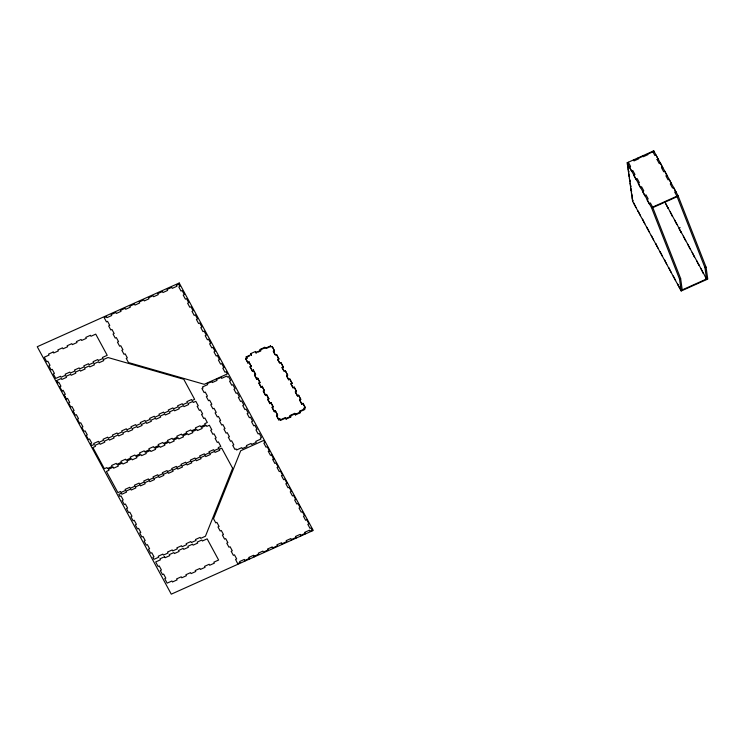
<?xml version="1.0" encoding="UTF-8"?>
<svg xmlns="http://www.w3.org/2000/svg" width="745" height="745" viewBox="0 0 745 745"><rect width="100%" height="100%" fill="white"/><g stroke="black" fill="none" stroke-linecap="round" stroke-linejoin="round"><path stroke-width="1.12" d="M705.338 276.749L706.632 279.561L704.956 267.641L676.926 196.186L674.672 192.024L675.789 191.521L675.873 192.098L673.592 187.461L672.474 187.964L670.277 183.903L671.394 183.41L671.468 183.987L669.196 179.349L668.079 179.852L665.872 175.792L666.999 175.289L667.073 175.867L664.791 171.229L663.674 171.732L661.476 167.672L662.594 167.169L662.678 167.746L660.396 163.108L659.278 163.611L657.081 159.551L658.198 159.048L658.282 159.626L656 154.988L654.883 155.491L652.629 151.328M56.601 381.207L57.7 383.237L58.734 382.157L60.932 386.217L59.814 386.72L62.096 391.358M62.012 390.771L63.129 390.278L65.327 394.329L64.21 394.831L66.491 399.469L64.843 396.424M66.407 398.892L67.534 398.389L69.732 402.449L68.615 402.952L70.812 407.012L71.93 406.509L74.127 410.57L73.01 411.072L75.208 415.133L76.325 414.63L78.523 418.69L77.406 419.193L79.603 423.253L80.721 422.75L82.919 426.81L81.801 427.304L83.999 431.364L85.116 430.861L87.314 434.922L86.197 435.425L88.394 439.485L89.512 438.982L91.719 443.042L90.592 443.545L91.7 445.575L94.261 444.42L93.73 443.452L98.387 441.357L98.917 442.334L103.574 440.239L103.043 439.271L107.708 437.175L108.23 438.153L112.886 436.058L112.365 435.089L117.021 432.994L117.552 433.972L122.208 431.877L121.677 430.908L126.333 428.813L126.864 429.791L131.52 427.695L130.99 426.727L135.655 424.631L136.177 425.609L140.842 423.514L140.311 422.545L144.968 420.45L145.499 421.428L150.155 419.333L149.624 418.364L154.28 416.269L154.811 417.247L159.467 415.151L158.946 414.183L163.602 412.087L164.124 413.065L168.789 410.97L168.258 410.001L172.915 407.906L173.445 408.884L178.102 406.789L177.571 405.82L182.236 403.725L182.758 404.703L187.414 402.607L186.893 401.63L191.549 399.544L192.08 400.521L194.641 399.367L183.754 379.27L107.988 357.526L103.21 359.667L103.741 360.645L99.085 362.731L98.554 361.753L93.898 363.849L94.429 364.827L89.773 366.913L89.242 365.944L84.585 368.03L85.107 369.008L80.451 371.094L79.929 370.125L75.264 372.211L75.794 373.189L71.138 375.275L70.607 374.307L65.942 376.393L66.473 377.37L61.816 379.456L61.295 378.488L56.518 380.63L57.616 382.66M627.197 162.745L653.747 150.835L678.043 195.684L706.074 267.148L707.75 279.058L681.2 290.978L632.607 201.271L627.197 162.745L651.493 207.604L679.524 279.058L681.2 290.978M648.578 153.768L652.713 151.915M657.081 159.551L658.198 159.048M250.851 353.568L251.456 355.114L250.851 353.568L255.507 351.472L256.122 353.028L255.507 351.472M257.984 352.189L260.778 350.932L260.163 349.386L264.829 347.291L265.35 348.269L270.519 345.941L271.096 347.002L272.214 346.5L274.411 350.56L273.378 351.64L274.411 350.56M260.247 349.964L264.903 347.868L264.829 347.291M247.945 363.057L248.979 361.977L247.945 363.057L245.748 358.997L246.865 358.494L246.204 356.855L251.382 354.536M256.038 352.45L260.694 350.355L260.163 349.386M246.288 357.432L249.389 356.045M266.468 348.381L270.603 346.518L270.519 345.941M245.748 358.997L246.781 357.917L246.204 356.855M252.341 371.168L253.374 370.088L252.341 371.168L250.143 367.108L251.177 366.037L248.979 361.977M279.422 362.796L277.773 359.751L278.807 358.68L276.609 354.62L275.492 355.123L273.294 351.063M250.143 367.108L251.177 366.037M277.773 359.751L278.807 358.68M256.736 379.289L257.77 378.209L256.736 379.289L254.539 375.229L255.572 374.148L253.374 370.088M283.817 370.917L282.169 367.872L283.202 366.791L281.005 362.731L279.887 363.234L277.689 359.174M282.169 367.872L283.202 366.791M261.132 387.409L262.166 386.329L261.132 387.409L258.934 383.349L259.968 382.269L257.77 378.209M288.762 380.052L286.564 375.992L287.607 374.912L285.4 370.852L284.283 371.355L282.085 367.294M651.493 207.604L678.043 195.684M286.564 375.992L287.607 374.912M265.527 395.53L266.57 394.45L265.527 395.53L263.33 391.47L264.373 390.389L262.166 386.329M293.158 388.173L290.96 384.113L292.003 383.032L289.805 378.972L288.688 379.475L286.48 375.415M292.003 383.032L290.885 383.535L293.083 387.596L294.201 387.093L296.398 391.153L295.365 392.233L297.562 396.284M269.923 403.641L270.966 402.561L269.923 403.641L267.725 399.59L268.768 398.51L266.57 394.45M296.398 391.153L295.281 391.656L297.478 395.707L298.596 395.213L300.794 399.264L299.76 400.344L301.958 404.405L299.676 399.767L300.794 399.264M274.328 411.762L275.361 410.681L274.328 411.762L272.13 407.701L273.164 406.621L270.966 402.561M680.073 227.542L679.04 228.622L681.237 232.682L681.154 232.105M278.723 419.882L279.757 418.802L278.723 419.882L276.525 415.822L277.559 414.742L275.361 410.681M301.874 403.827L302.992 403.324L305.189 407.385L304.156 408.465L305.189 407.385M285.503 417.535L285.577 418.113L280.409 420.431L280.334 419.854L285.503 417.535L286.108 419.09L290.764 416.995L290.159 415.449L294.815 413.354L295.43 414.909L300.086 412.814L299.471 411.268L304.649 408.94L304.072 407.887M290.764 416.995L290.243 416.027L294.899 413.931L294.815 413.354M300.086 412.814L299.555 411.845L304.724 409.517L304.649 408.94M286.024 418.513L290.69 416.418M295.346 414.332L300.002 412.236M237.906 564.151L235.569 559.411L236.686 558.908L234.489 554.857L233.371 555.351L231.174 551.291L232.291 550.788L230.093 546.728L228.976 547.23L226.769 543.17L227.895 542.667L225.688 538.607L224.571 539.11L222.373 535.05L223.491 534.547L221.293 530.496L220.175 530.989L217.978 526.939L219.095 526.436L216.897 522.375L215.78 522.878L213.526 518.716L240.7 450.753L263.758 440.407L264.969 442.642L263.851 443.145L266.049 447.205L267.166 446.702L269.364 450.762L268.247 451.265L270.444 455.316L271.562 454.822L273.843 459.451M273.769 458.873L272.642 459.376L274.849 463.437L275.967 462.934L278.164 466.994L277.047 467.497L279.245 471.557L280.362 471.054L282.56 475.114L281.442 475.617L283.64 479.678L284.758 479.175L286.955 483.235L285.838 483.738L288.036 487.789L289.153 487.295L291.351 491.346L290.233 491.849L292.431 495.909L293.549 495.406L295.746 499.467L294.629 499.969L296.827 504.03L297.944 503.527L300.151 507.587L299.034 508.09L301.231 512.15L302.349 511.647L304.547 515.708L303.429 516.211L305.627 520.271L306.744 519.768L308.942 523.828L307.825 524.322L310.022 528.382L311.14 527.879L312.434 530.691M679.524 279.058L680.641 278.555L652.611 207.101L650.357 202.938L649.323 204.018L647.116 199.958L648.159 198.878L645.962 194.817L644.919 195.898L642.721 191.847L643.764 190.767L641.557 186.706L640.523 187.787L638.325 183.726L639.359 182.646L637.161 178.586L636.128 179.666L633.93 175.606L634.964 174.526L632.766 170.465L631.732 171.546L629.534 167.485L630.568 166.405L628.314 162.242L628.398 162.829M704.956 267.641L706.074 267.148M682.234 289.898L706.549 278.984L664.67 201.662M237.823 563.565L240.151 562.522L239.62 561.553L244.276 559.458L244.891 561.013M244.807 560.436L249.463 558.34L248.942 557.372L253.598 555.276L254.203 556.832L253.682 555.854M254.119 556.254L258.785 554.159L258.254 553.19L262.911 551.095L263.441 552.073L268.098 549.978L267.567 549L272.232 546.914L272.838 548.469L272.307 547.491M272.754 547.892L277.41 545.796L276.889 544.818L281.545 542.732L282.15 544.288M282.076 543.71L286.732 541.615L286.201 540.637L290.857 538.551L291.472 540.106M291.388 539.529L296.044 537.434L295.523 536.456L300.179 534.37L300.784 535.925M300.701 535.338L305.366 533.252L304.835 532.275L309.492 530.189L310.022 531.157L312.351 530.114M627.365 163.956L628.231 167.336L627.709 166.358M628.044 168.77L628.91 172.151L628.38 171.173M628.724 173.585L629.59 176.965L629.059 175.988M629.395 178.4L630.261 181.78L629.739 180.802M630.074 183.214L630.941 186.595L630.41 185.617M630.754 188.029L631.62 191.409L631.089 190.441M631.425 192.843L632.291 196.224L631.769 195.255M632.105 197.658L632.971 201.038L632.44 200.07M274.495 351.137L272.214 346.5M278.891 359.258L276.609 354.62M283.286 367.369L281.005 362.731M287.682 375.489L285.4 370.852M292.077 383.61L289.805 378.972M296.482 391.73L294.201 387.093M300.328 398.826L298.596 395.213M305.273 407.962L302.992 403.324M273.927 352.655L275.026 354.685M294.899 413.931L295.43 414.909M285.577 418.113L286.108 419.09M279.757 418.802L280.334 419.854M249.063 362.554L251.261 366.615M253.458 370.665L255.656 374.726M257.854 378.786L260.052 382.846M262.249 386.906L264.447 390.967L264.373 390.389M266.645 395.027L268.843 399.087L268.768 398.51M271.05 403.147L273.247 407.198M275.445 411.259L277.643 415.319M279.841 419.379L280.409 420.431M245.664 358.42L247.862 362.48M250.059 366.531L252.257 370.591M254.455 374.651L256.653 378.711M258.85 382.772L261.048 386.832M263.255 390.892L265.453 394.952M267.651 399.003L269.848 403.064M272.046 407.124L274.244 411.184M276.442 415.244L278.639 419.305M304.919 532.852L305.441 533.83L305.366 533.252M295.597 537.033L296.128 538.011L296.044 537.434M249.016 557.949L249.547 558.918L249.463 558.34M73.085 411.65L74.193 413.68M703.14 272.698L703.224 273.275L700.943 268.638M698.745 264.577L698.829 265.155L696.547 260.517M694.349 256.457L694.433 257.034L692.152 252.397M689.954 248.336L690.028 248.914L687.756 244.276M685.558 240.216L685.633 240.803L683.361 236.165M676.926 196.186L677.009 196.764L652.695 207.678L652.611 207.101M676.758 223.984L676.842 224.562L674.56 219.924M672.363 215.864L672.446 216.441L670.165 211.804M680.641 278.555L682.318 290.476M679.989 288.743L677.708 284.106L677.792 284.683M667.967 207.743L668.051 208.321L665.769 203.683M675.594 280.632L673.312 275.995L673.396 276.572M671.198 272.512L668.917 267.874L669.001 268.451M653.747 150.835L653.914 152.036M666.803 264.391L664.521 259.754L664.596 260.331M662.398 256.271L660.126 251.633L660.2 252.21M647.545 154.234L647.461 153.656L647.982 154.625L643.326 156.72L642.805 155.742L642.879 156.32L638.223 158.415L638.139 157.838L638.67 158.806L634.014 160.901L633.483 159.924L633.567 160.501M658.003 248.15L655.721 243.522L655.805 244.099M653.607 240.039L651.326 235.401L651.409 235.979M649.212 231.918L646.93 227.281L647.014 227.858M644.816 223.798L642.535 219.16L642.618 219.738M640.411 215.678L638.139 211.04L638.214 211.627M636.016 207.566L633.734 202.929L633.818 203.506M299.676 399.767L299.76 400.344M299.471 411.268L299.555 411.845M290.159 415.449L290.243 416.027M271.562 454.822L271.646 455.4M269.364 450.762L269.448 451.34M246.781 357.917L246.865 358.494M268.098 549.978L268.181 550.555M232.626 468.27L205.443 536.232L200.675 538.374L200.144 537.396L195.488 539.492L196.019 540.46L191.353 542.556L190.832 541.578L186.175 543.673L186.697 544.651L182.041 546.737L181.51 545.759L176.854 547.854L177.385 548.832L172.728 550.918L172.197 549.94L167.541 552.036L168.063 553.014L163.406 555.1L162.885 554.122L158.219 556.217L158.75 557.195L153.973 559.337L152.874 557.307L153.992 556.804L151.794 552.743L150.676 553.246L148.478 549.186L149.596 548.683L147.398 544.623L146.281 545.126L144.083 541.066L145.201 540.563L143.003 536.502L141.885 537.005L139.688 532.945L140.805 532.452L138.607 528.391L137.49 528.894L135.292 524.834L136.409 524.331L134.212 520.271L133.094 520.774L130.887 516.713L132.005 516.211L129.807 512.15L128.689 512.653L126.492 508.593L127.609 508.09L125.411 504.03L124.294 504.533L122.096 500.472L123.214 499.979L121.016 495.919L119.898 496.421L118.8 494.391L121.361 493.237L121.891 494.214L126.548 492.119L126.017 491.151L130.673 489.055L131.204 490.033L135.86 487.938L135.339 486.969L139.995 484.874L140.516 485.852L145.182 483.756L144.651 482.788L149.307 480.693L149.838 481.67L154.494 479.575L153.964 478.597L158.629 476.511L159.151 477.489L163.807 475.394L163.285 474.416L167.942 472.33L168.472 473.308L173.129 471.213L172.598 470.235L177.254 468.149L177.785 469.117L182.441 467.031L181.92 466.053L186.576 463.967L187.097 464.936L191.763 462.85L191.232 461.872L195.888 459.786L196.419 460.755L201.076 458.669L200.545 457.691L205.201 455.605L205.732 456.573L210.388 454.487L209.867 453.509L214.523 451.423L215.054 452.392L219.71 450.306L219.179 449.328L221.74 448.183L232.626 468.27M179.228 282.998L37.25 346.723L171.275 594.165L313.254 530.44L179.228 282.998M106.526 316.653L104.188 317.696L106.442 321.859L107.559 321.356L109.766 325.416L108.649 325.919L110.847 329.979L111.964 329.476L114.162 333.537L113.044 334.039L115.242 338.1L116.36 337.597L118.557 341.657L117.44 342.16L119.638 346.211L120.755 345.717L122.953 349.768L121.835 350.271L124.033 354.331L125.151 353.828L127.348 357.889L126.231 358.392L128.485 362.554L204.251 384.308L227.309 373.953L226.098 371.718L224.981 372.221L222.783 368.16L223.9 367.667L221.703 363.607L220.585 364.109L218.387 360.049L219.505 359.546L217.307 355.486L216.19 355.989L213.992 351.929L215.109 351.426L212.912 347.366L211.794 347.868L209.596 343.808L210.714 343.305L208.507 339.245L207.389 339.748L205.192 335.688L206.309 335.185L204.111 331.134L202.994 331.627L200.796 327.577L201.914 327.074L199.716 323.013L198.598 323.516L196.401 319.456L197.518 318.953L195.32 314.893L194.203 315.396L192.005 311.336L193.123 310.833L190.925 306.772L189.807 307.275L187.61 303.215L188.727 302.712L186.529 298.652L185.412 299.155L183.205 295.094L184.332 294.601L182.125 290.541L181.007 291.044L178.809 286.983L179.927 286.48L178.716 284.245L176.388 285.288L176.919 286.266L172.263 288.352L171.732 287.384L167.076 289.47L167.606 290.448L162.941 292.543L162.419 291.565L157.763 293.651L158.285 294.629L153.628 296.724L153.097 295.746L148.441 297.832L148.972 298.81L144.316 300.906L143.785 299.928L139.129 302.014L139.66 302.992L134.994 305.087L134.472 304.109L129.807 306.204L130.338 307.173L125.682 309.268L125.151 308.29L120.494 310.386L121.025 311.354L116.369 313.449L115.838 312.472L111.182 314.567L111.703 315.535L107.047 317.631L106.526 316.653M53.165 352.031L48.518 354.117L49.04 355.086L44.272 357.228L46.712 361.735L47.829 361.232L50.027 365.292L48.909 365.795L51.107 369.855L52.224 369.352L54.422 373.413L53.305 373.916L55.745 378.423L60.522 376.281L61.053 377.249L65.709 375.163L65.178 374.186L69.834 372.1L70.365 373.068L75.022 370.982L74.491 370.004L79.156 367.918L79.678 368.887L84.334 366.801L83.812 365.823L88.469 363.737L89 364.705L93.656 362.619L93.125 361.642L97.781 359.556L98.312 360.524L102.968 358.438L102.447 357.46L107.215 355.318L95.742 334.132L90.965 336.274L90.443 335.297L85.777 337.392L86.308 338.36L81.652 340.456L81.121 339.478L76.465 341.573L76.996 342.542L72.33 344.637L71.809 343.659L67.152 345.755L67.674 346.723L63.018 348.818L62.487 347.84L57.831 349.936L58.361 350.904L53.705 353L53.165 352.031M211.776 381.58L207.119 383.666L207.65 384.644L202.472 386.962L203.05 388.015L201.932 388.517L204.13 392.578L205.248 392.075L207.445 396.135L206.328 396.638L208.525 400.698L209.643 400.195L211.841 404.256L210.723 404.758L212.921 408.819L214.038 408.316L216.236 412.376L215.119 412.879L217.317 416.93L218.434 416.436L220.641 420.487L219.524 420.99L221.721 425.05L222.839 424.548L225.037 428.608L223.919 429.111L226.117 433.171L227.234 432.668L229.432 436.728L228.315 437.231L230.512 441.291L231.63 440.789L233.828 444.849L232.71 445.352L234.908 449.403L236.025 448.909L236.603 449.961L241.771 447.643L242.293 448.611L246.958 446.525L246.427 445.547L251.084 443.461L251.614 444.43L256.271 442.344L255.74 441.366L260.918 439.047L260.34 437.995L261.458 437.492L259.26 433.432L258.142 433.935L255.945 429.874L257.062 429.371L254.865 425.311L253.747 425.814L251.549 421.754L252.667 421.251L250.469 417.191L249.351 417.694L247.154 413.633L248.271 413.13L246.074 409.079L244.956 409.573L242.749 405.522L243.876 405.019L241.669 400.959L240.551 401.462L238.353 397.402L239.471 396.899L237.273 392.839L236.156 393.341L233.958 389.281L235.075 388.778L232.878 384.718L231.76 385.221L229.562 381.161L230.68 380.658L228.482 376.597L227.365 377.1L226.787 376.048L221.619 378.367L221.097 377.398L216.432 379.484L216.963 380.462L212.306 382.548L211.776 381.58M99.588 443.312L94.922 445.398L95.453 446.376L92.892 447.531L104.365 468.717L106.926 467.562L107.457 468.54L112.113 466.454L111.592 465.476L116.248 463.381L116.779 464.358L121.435 462.263L120.904 461.295L125.56 459.199L126.091 460.177L130.748 458.082L130.217 457.113L134.882 455.018L135.404 455.996L140.06 453.901L139.538 452.932L144.195 450.837L144.726 451.815L149.382 449.719L148.851 448.751L153.507 446.655L154.038 447.633L158.694 445.538L158.173 444.569L162.829 442.474L163.351 443.452L168.016 441.357L167.485 440.388L172.142 438.293L172.672 439.271L177.329 437.175L176.798 436.207L181.463 434.112L181.985 435.089L186.641 432.994L186.12 432.026L190.776 429.93L191.307 430.908L195.963 428.813L195.432 427.844L200.088 425.749L200.619 426.727L205.275 424.631L204.745 423.663L207.315 422.508L204.866 418.001L203.748 418.504L201.55 414.444L202.668 413.941L200.47 409.88L199.353 410.383L197.155 406.323L198.272 405.829L195.833 401.322L193.272 402.468L192.741 401.499L188.085 403.585L188.615 404.563L183.959 406.649L183.428 405.68L178.772 407.766L179.303 408.744L174.637 410.83L174.116 409.862L169.45 411.948L169.981 412.926L165.325 415.012L164.794 414.043L160.138 416.129L160.669 417.107L156.012 419.193L155.482 418.224L150.825 420.31L151.347 421.288L146.691 423.374L146.169 422.406L141.503 424.492L142.034 425.469L137.378 427.555L136.847 426.587L132.191 428.673L132.722 429.651L128.056 431.737L127.535 430.768L122.878 432.854L123.4 433.832L118.744 435.927L118.213 434.95L113.557 437.036L114.087 438.013L109.431 440.109L108.9 439.131L104.244 441.217L104.766 442.195L100.109 444.29L99.588 443.312M113.11 467.227L108.453 469.313L108.975 470.291L106.414 471.436L117.896 492.631L120.457 491.476L120.979 492.454L125.644 490.359L125.113 489.39L129.77 487.295L130.3 488.273L134.957 486.178L134.426 485.209L139.092 483.114L139.613 484.092L144.269 481.996L143.748 481.028L148.404 478.933L148.935 479.91L153.591 477.815L153.06 476.847L157.717 474.751L158.247 475.729L162.904 473.634L162.382 472.665L167.038 470.57L167.56 471.548L172.225 469.452L171.695 468.484L176.351 466.389L176.882 467.366L181.538 465.271L181.007 464.303L185.663 462.207L186.194 463.185L190.85 461.09L190.329 460.121L194.985 458.026L195.516 459.004L200.172 456.909L199.641 455.94L204.298 453.845L204.828 454.822L209.485 452.727L208.954 451.749L213.619 449.663L214.141 450.641L218.797 448.546L218.276 447.568L220.837 446.423L218.397 441.915L217.279 442.418L215.082 438.358L216.199 437.855L214.001 433.795L212.884 434.298L210.686 430.238L211.804 429.735L209.364 425.237L206.793 426.382L206.272 425.414L201.616 427.5L202.137 428.477L197.481 430.563L196.95 429.595L192.294 431.681L192.825 432.659L188.168 434.745L187.638 433.776L182.981 435.862L183.503 436.84L178.847 438.926L178.325 437.958L173.66 440.044L174.19 441.021L169.534 443.107L169.003 442.139L164.347 444.225L164.878 445.203L160.222 447.289L159.691 446.32L155.034 448.406L155.556 449.384L150.9 451.47L150.369 450.502L145.713 452.588L146.243 453.565L141.587 455.651L141.056 454.683L136.4 456.769L136.931 457.747L132.265 459.833L131.744 458.864L127.088 460.95L127.609 461.928L122.953 464.014L122.422 463.045L117.766 465.131L118.297 466.109L113.64 468.195L113.11 467.227M164.571 556.748L159.924 558.834L160.445 559.812L155.677 561.954L158.117 566.461L159.234 565.958L161.432 570.018L160.315 570.521L162.512 574.581L163.63 574.078L165.828 578.139L164.71 578.632L167.15 583.139L171.927 580.998L172.449 581.975L177.114 579.88L176.584 578.912L181.24 576.816L181.771 577.794L186.427 575.699L185.896 574.73L190.552 572.635L191.083 573.613L195.739 571.517L195.218 570.549L199.874 568.454L200.405 569.431L205.061 567.336L204.53 566.368L209.187 564.272L209.718 565.25L214.374 563.155L213.843 562.186L218.62 560.035L207.147 538.849L202.37 540.991L201.839 540.023L197.183 542.109L197.714 543.086L193.057 545.172L192.527 544.204L187.87 546.29L188.392 547.268L183.736 549.354L183.214 548.385L178.549 550.471L179.079 551.449L174.423 553.535L173.892 552.567L169.236 554.653L169.767 555.63L165.111 557.716L164.571 556.748"/></g></svg>
